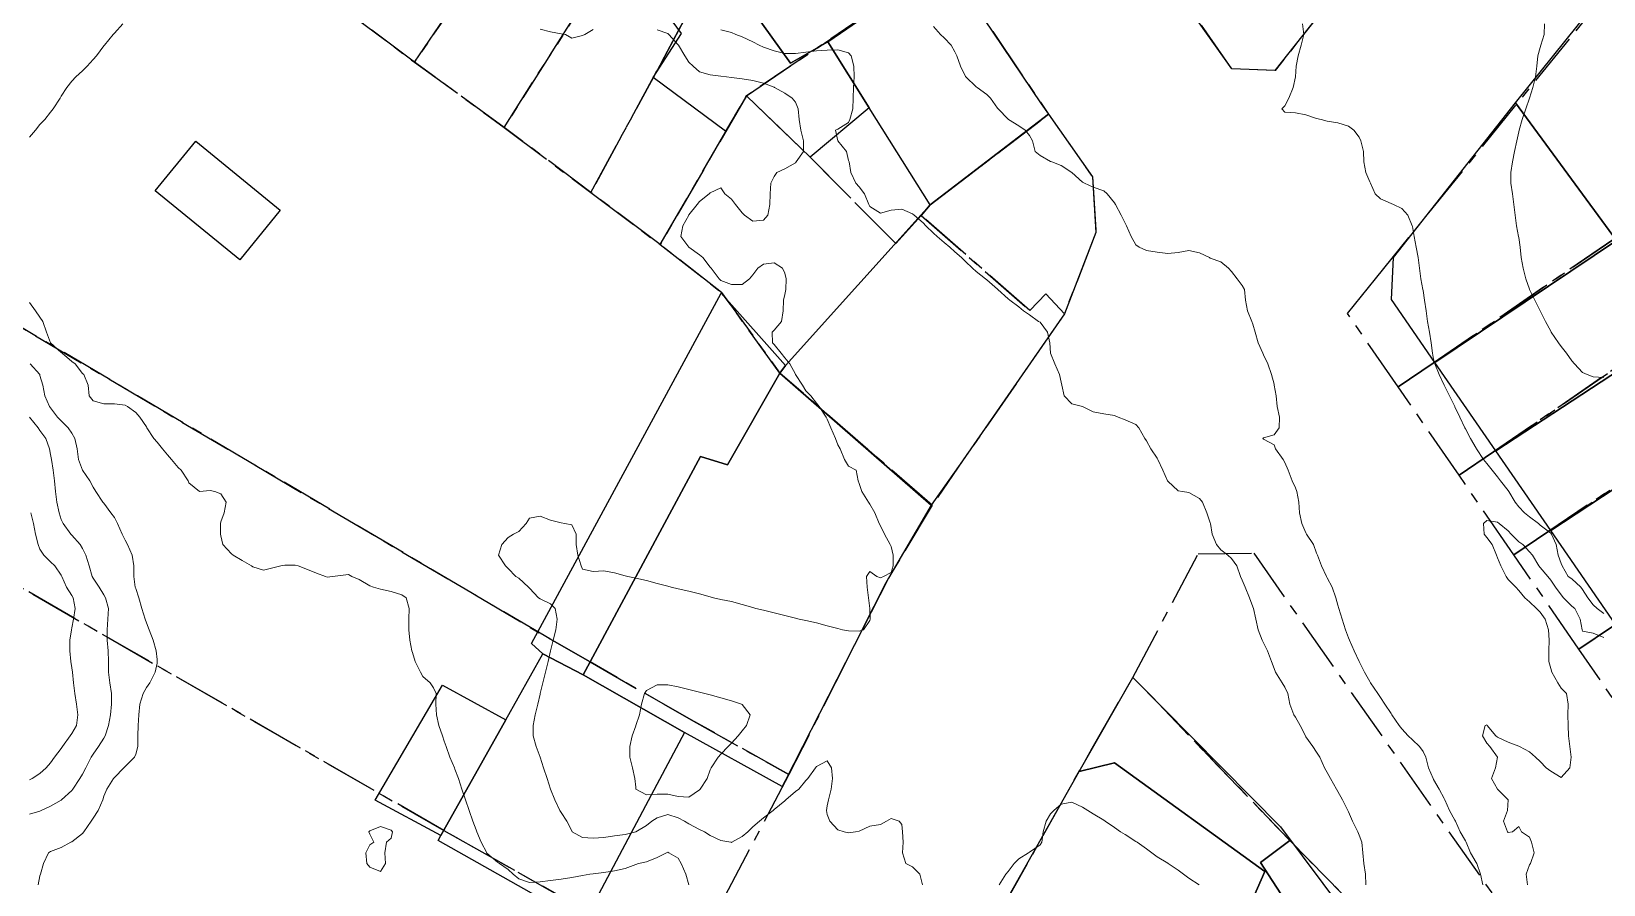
# Model space of a CAD drawing. Header units: centimetres. Extents: x 0 to 642158, y -847 to 649707.
# Drawn here: x 616480.8 to 616554.7, y 621544.8 to 621584.9 of the extents above; entities that cross this region are included whole.
import ezdxf

# ---------------------------------------------------------------- set-up
doc = ezdxf.new("R2010")
doc.units = ezdxf.units.CM
doc.header["$MEASUREMENT"] = 0
doc.linetypes.add('CENTERX2', pattern=[4, 2.5, -0.5, 0.5, -0.5])
doc.layers.add('SPW_batiments', color=7, linetype='Continuous')
doc.layers.add('SPW_parcellaire cadastral', color=7, linetype='CENTERX2', lineweight=25, true_color=0xff0542)
doc.layers.add('WAL_topographie 0.5', color=253, linetype='Continuous', lineweight=20)

msp = doc.modelspace()

# ---------------------------------------------------------------- linework, layer by layer
at = {"layer": 'SPW_batiments'}
for points in [[(616544.659, 621589.85), (616539.293, 621583.049), (616537.26, 621583.132), (616534.453, 621587.091), (616542.684, 621592.843), (616544.659, 621589.85)], [(616523.791, 621588.195), (616518.276, 621584.397), (616516.526, 621583.396), (616513.895, 621587.08), (616521.336, 621591.842), (616523.791, 621588.195)], [(616555.344, 621575.051), (616550.592, 621581.525), (616558.191, 621591.008)], [(616513.895, 621587.08), (616516.526, 621583.396), (616518.276, 621584.397), (616520.225, 621581.296), (616517.444, 621578.98), (616514.461, 621581.862), (616513.461, 621580.196), (616510.061, 621582.729), (616511.393, 621584.796), (616508.81, 621588.328)], [(616528.31, 621581.481), (616528.653, 621580.992), (616523.094, 621576.73), (616520.225, 621581.296), (616518.276, 621584.397), (616523.791, 621588.195), (616528.31, 621581.481)], [(616530.711, 621578.048), (616530.877, 621575.431), (616529.395, 621571.614), (616524.61, 621564.695), (616523.136, 621562.607), (616516.027, 621568.812), (616516.288, 621569.177), (616523.094, 621576.73), (616528.653, 621580.992), (616530.711, 621578.048)], [(616555.344, 621575.051), (616546.809, 621569.314), (616544.761, 621572.283), (616544.861, 621574.25), (616550.592, 621581.525), (616555.344, 621575.051)], [(616492.544, 621576.477), (616490.645, 621574.144), (616486.661, 621577.393), (616488.577, 621579.726), (616492.544, 621576.477)], [(616558.21, 621570.766), (616549.667, 621565.17), (616546.809, 621569.314), (616555.344, 621575.051), (616558.21, 621570.766)], [(616516.288, 621569.177), (616516.027, 621568.812), (616513.563, 621564.512), (616512.296, 621564.896), (616506.78, 621554.629), (616504.88, 621555.611), (616504.347, 621556.095), (616513.262, 621572.579), (616516.288, 621569.177)], [(616560.728, 621567.002), (616552.253, 621561.422), (616549.667, 621565.17), (616558.21, 621570.766), (616560.728, 621567.002)], [(616523.136, 621562.607), (616521.132, 621559.166), (616516.268, 621549.64), (616516.13, 621549.38), (616511.547, 621551.912), (616506.78, 621554.629), (616512.296, 621564.896), (616513.563, 621564.512), (616516.027, 621568.812), (616523.136, 621562.607)], [(616560.89, 621566.767), (616562.328, 621564.685), (616563.684, 621562.722), (616555.313, 621556.984), (616552.253, 621561.422), (616560.728, 621567.002), (616560.89, 621566.767)], [(616506.78, 621554.629), (616511.547, 621551.912), (616509.98, 621548.963), (616507.375, 621544.065), (616506.798, 621542.979), (616499.965, 621546.828), (616500.096, 621547.062), (616503.145, 621552.512), (616504.88, 621555.611), (616506.78, 621554.629)], [(616537.048, 621541.349), (616538.815, 621545.382), (616531.747, 621550.481), (616530.09, 621550.084), (616532.614, 621554.499), (616539.547, 621547.483)], [(616503.145, 621552.512), (616500.096, 621547.062), (616496.998, 621548.727), (616500.164, 621554.145), (616503.145, 621552.512)], [(616538.815, 621545.382), (616537.048, 621541.349), (616536.498, 621541.699), (616534.915, 621538.882), (616534.83, 621538.732), (616526.45, 621543.63), (616530.09, 621550.084), (616531.747, 621550.481), (616538.815, 621545.382)], [(616539.547, 621547.483), (616542.565, 621543.45)]]:
    msp.add_lwpolyline(points, dxfattribs=at)
at = {"layer": 'SPW_parcellaire cadastral'}
for points in [[(616534.509, 621587.129), (616542.659, 621592.88), (616545.243, 621594.63), (616547.041, 621595.887), (616544.101, 621599.761), (616548.532, 621602.906), (616551.293, 621604.867), (616554.335, 621602.265), (616551.822, 621599.103), (616544.66, 621589.849), (616539.294, 621583.049), (616537.259, 621583.131), (616534.509, 621587.129)], [(616516.492, 621598.929), (616506.976, 621592.57), (616503.438, 621590.105), (616498.847, 621583.452), (616495.496, 621585.952), (616499.71, 621592.777), (616504.682, 621596.217), (616513.877, 621602.698), (616516.492, 621598.929)], [(616516.492, 621598.929), (616518.998, 621595.315), (616509.603, 621588.782), (616507.426, 621587.245), (616503.061, 621580.377), (616498.847, 621583.452), (616503.438, 621590.105), (616506.976, 621592.57), (616516.492, 621598.929)], [(616478.022, 621597.79), (616481.21, 621596.074), (616484.722, 621594.141), (616488.31, 621591.399), (616491.639, 621588.864), (616495.496, 621585.952), (616498.847, 621583.452), (616503.061, 621580.377), (616507.145, 621577.311), (616510.395, 621574.861), (616513.287, 621572.611), (616516.027, 621568.812), (616523.175, 621562.609), (616521.002, 621558.954), (616516.449, 621549.934), (616511.854, 621552.512), (616507.107, 621555.234), (616505.207, 621556.316), (616467.253, 621578.71)], [(616507.145, 621577.311), (616503.061, 621580.377), (616507.426, 621587.245), (616509.603, 621588.782), (616518.998, 621595.315), (616521.336, 621591.842), (616511.66, 621585.701), (616510.468, 621583.463), (616507.145, 621577.311)], [(616510.395, 621574.861), (616507.145, 621577.311), (616510.468, 621583.463), (616511.66, 621585.701), (616521.336, 621591.842), (616523.791, 621588.195), (616514.461, 621581.862), (616510.395, 621574.861)], [(616514.461, 621581.862), (616523.791, 621588.195), (616528.652, 621580.991), (616523.094, 621576.73), (616522.661, 621576.236), (616521.466, 621574.909), (616517.444, 621578.979), (616514.461, 621581.862)], [(616545.079, 621568.175), (616542.705, 621571.624), (616544.016, 621573.247), (616554.621, 621586.373), (616555.872, 621587.923), (616560.418, 621584.402), (616564.339, 621581.402), (616559.714, 621578.219), (616555.215, 621575.124), (616546.721, 621569.279), (616545.079, 621568.175)], [(616545.079, 621568.175), (616546.721, 621569.279), (616555.215, 621575.124), (616559.714, 621578.219), (616564.339, 621581.402), (616567.627, 621583.665), (616569.54, 621580.923), (616570.542, 621579.488), (616569.18, 621578.556), (616561.74, 621573.462), (616557.944, 621570.866), (616549.557, 621565.12), (616547.944, 621564.015), (616545.079, 621568.175)], [(616529.395, 621571.613), (616523.175, 621562.609), (616516.027, 621568.812), (616513.287, 621572.611), (616510.395, 621574.861), (616514.461, 621581.862), (616517.444, 621578.979), (616521.466, 621574.909), (616522.661, 621576.236), (616527.768, 621571.761), (616528.527, 621572.545), (616529.395, 621571.613)], [(616529.395, 621571.613), (616528.527, 621572.545), (616527.768, 621571.761), (616522.661, 621576.236), (616523.094, 621576.73), (616528.652, 621580.991), (616530.711, 621578.047), (616530.878, 621575.431), (616529.395, 621571.613)], [(616550.517, 621560.278), (616547.944, 621564.015), (616549.557, 621565.12), (616557.944, 621570.866), (616561.74, 621573.462), (616569.18, 621578.556), (616570.542, 621579.488), (616572.172, 621577.152), (616573.26, 621575.594), (616571.062, 621574.114), (616564.658, 621569.801), (616560.602, 621567.07), (616552.122, 621561.359), (616550.517, 621560.278)], [(616516.449, 621549.934), (616512.036, 621541.546), (616507.381, 621544.061), (616507.055, 621543.455), (616500.229, 621547.305), (616473.972, 621562.41), (616469.822, 621572.151), (616467.253, 621578.71), (616505.207, 621556.316), (616507.107, 621555.234), (616511.854, 621552.512), (616516.449, 621549.934)], [(616553.576, 621555.834), (616550.517, 621560.278), (616552.122, 621561.359), (616560.602, 621567.07), (616564.658, 621569.801), (616571.062, 621574.114), (616573.26, 621575.594), (616575.383, 621572.551), (616576.327, 621571.198), (616574.048, 621569.659), (616567.691, 621565.362), (616563.659, 621562.643), (616555.16, 621556.903), (616553.576, 621555.834)], [(616553.576, 621555.834), (616555.16, 621556.903), (616563.659, 621562.643), (616567.691, 621565.362), (616574.048, 621569.659), (616576.327, 621571.198), (616579.602, 621566.507), (616566.913, 621557.933), (616558.386, 621552.172), (616556.843, 621551.091), (616553.576, 621555.834)], [(616504.25, 621528.228), (616497.475, 621531.995), (616496.712, 621532.425), (616475.942, 621544.239), (616474.797, 621554.683), (616473.972, 621562.41), (616500.229, 621547.305), (616507.055, 621543.455), (616507.381, 621544.061), (616512.036, 621541.546), (616504.617, 621528.028), (616504.25, 621528.228)], [(616542.134, 621542.09), (616543.362, 621543.406), (616539.993, 621546.827), (616533.501, 621553.6), (616532.614, 621554.498), (616535.686, 621560.325), (616538.292, 621560.351), (616558.205, 621531.914), (616553.933, 621528.18), (616542.134, 621542.09)], [(616526.44, 621543.576), (616530.695, 621551.172), (616532.614, 621554.498), (616533.501, 621553.6), (616539.993, 621546.827), (616538.617, 621545.803), (616539.937, 621543.753), (616538.749, 621542.681), (616537.653, 621543.705), (616536.634, 621541.891), (616538.308, 621540.328), (616539.223, 621539.515), (616536.775, 621536.834), (616534.765, 621538.711), (616526.44, 621543.576)], [(616542.134, 621542.09), (616541.673, 621542.6), (616538.308, 621540.328), (616536.634, 621541.891), (616537.653, 621543.705), (616538.749, 621542.681), (616539.937, 621543.753), (616538.617, 621545.803), (616539.993, 621546.827), (616543.362, 621543.406), (616542.134, 621542.09)]]:
    msp.add_lwpolyline(points, dxfattribs=at)
at = {"layer": 'WAL_topographie 0.5'}
for points in [[(616485.151, 621585.25), (616484.75, 621584.809), (616484.696, 621584.75), (616484.275, 621584.25), (616484.25, 621584.22), (616483.9, 621583.75), (616483.75, 621583.573), (616483.469, 621583.25), (616483.25, 621583.037), (616482.934, 621582.75), (616482.75, 621582.556), (616482.512, 621582.25), (616482.25, 621581.848), (616482.191, 621581.75), (616481.873, 621581.25), (616481.75, 621581.097), (616481.479, 621580.75), (616481.25, 621580.514), (616481.032, 621580.25), (616480.75, 621579.92)], [(616510.25, 621584.964), (616510.75, 621584.796), (616510.807, 621584.75), (616511.25, 621584.259), (616511.256, 621584.25), (616511.557, 621583.75), (616511.75, 621583.437), (616511.945, 621583.25), (616512.25, 621582.99), (616512.75, 621582.849), (616513.25, 621582.783), (616513.511, 621582.75), (616513.75, 621582.72), (616514.25, 621582.657), (616514.75, 621582.58), (616515.25, 621582.455), (616515.75, 621582.262), (616515.771, 621582.25), (616516.25, 621581.989), (616516.598, 621581.75), (616516.75, 621581.556), (616516.889, 621581.25), (616516.928, 621580.75), (616517.013, 621580.25), (616517.127, 621579.75), (616517.138, 621579.25), (616516.783, 621578.75), (616516.75, 621578.714), (616516.25, 621578.429), (616515.88, 621578.25), (616515.75, 621578.071), (616515.594, 621577.75), (616515.563, 621577.25), (616515.555, 621576.75), (616515.451, 621576.25), (616515.25, 621576.02), (616514.75, 621575.962), (616514.367, 621576.25), (616514.25, 621576.357), (616513.941, 621576.75), (616513.75, 621576.996), (616513.437, 621577.25), (616513.25, 621577.534), (616512.75, 621577.306), (616512.702, 621577.25), (616512.25, 621576.898), (616512.137, 621576.75), (616511.75, 621576.268), (616511.74, 621576.25), (616511.461, 621575.75), (616511.367, 621575.25), (616511.743, 621574.75), (616511.75, 621574.745), (616512.25, 621574.375), (616512.404, 621574.25), (616512.75, 621573.8), (616512.793, 621573.75), (616513.176, 621573.25), (616513.25, 621573.172), (616513.75, 621572.983), (616514.25, 621572.983), (616514.598, 621573.25), (616514.75, 621573.434), (616514.995, 621573.75), (616515.25, 621573.945), (616515.75, 621574), (616516.145, 621573.75), (616516.25, 621573.515), (616516.319, 621573.25), (616516.301, 621572.75), (616516.25, 621572.515), (616516.194, 621572.25), (616516.176, 621571.75), (616516.094, 621571.25), (616515.75, 621570.835), (616515.658, 621570.75), (616515.671, 621570.25), (616515.75, 621570.168), (616516.081, 621569.75), (616516.25, 621569.533), (616516.489, 621569.25), (616516.75, 621568.763), (616516.763, 621568.75), (616517.083, 621568.25), (616517.25, 621567.981), (616517.481, 621567.75), (616517.75, 621567.4), (616517.875, 621567.25), (616518.198, 621566.75), (616518.25, 621566.65), (616518.417, 621566.25), (616518.639, 621565.75), (616518.75, 621565.442), (616518.854, 621565.25), (616519.068, 621564.75), (616519.25, 621564.442), (616519.607, 621564.25), (616519.7, 621563.75), (616519.75, 621563.625), (616519.87, 621563.25), (616520.196, 621562.75), (616520.25, 621562.65), (616520.481, 621562.25), (616520.696, 621561.75), (616520.75, 621561.643), (616520.946, 621561.25), (616521.208, 621560.75), (616521.25, 621560.667), (616521.35, 621560.25), (616521.344, 621559.75), (616521.25, 621559.435), (616520.893, 621559.25), (616520.75, 621559.191), (616520.583, 621559.25), (616520.25, 621559.485), (616520.096, 621559.25), (616520.118, 621558.75), (616520.19, 621558.25), (616520.25, 621557.75), (616520.25, 621557.75), (616520.267, 621557.25), (616520.25, 621557.187), (616519.946, 621556.75), (616519.75, 621556.676), (616519.25, 621556.699), (616518.959, 621556.75), (616518.75, 621556.799), (616518.25, 621556.934), (616517.75, 621557.07), (616517.25, 621557.187), (616516.929, 621557.25), (616516.75, 621557.295), (616516.25, 621557.422), (616515.75, 621557.551), (616515.25, 621557.67), (616514.897, 621557.75), (616514.75, 621557.791), (616514.25, 621557.937), (616513.75, 621558.069), (616513.25, 621558.178), (616512.906, 621558.25), (616512.75, 621558.289), (616512.25, 621558.431), (616511.75, 621558.563), (616511.25, 621558.676), (616510.917, 621558.75), (616510.75, 621558.792), (616510.25, 621558.929), (616509.75, 621559.059), (616509.25, 621559.167), (616508.882, 621559.25), (616508.75, 621559.284), (616508.25, 621559.425), (616507.75, 621559.514), (616507.25, 621559.48), (616506.75, 621559.595), (616506.681, 621559.75), (616506.531, 621560.25), (616506.444, 621560.75), (616506.453, 621561.25), (616506.25, 621561.683), (616505.917, 621561.75), (616505.75, 621561.772), (616505.25, 621561.908), (616504.75, 621562.096), (616504.25, 621562), (616504.096, 621561.75), (616503.75, 621561.375), (616503.5, 621561.25), (616503.25, 621561.083), (616502.95, 621560.75), (616502.803, 621560.25), (616503.131, 621559.75), (616503.25, 621559.631), (616503.614, 621559.25), (616503.75, 621559.169), (616504.213, 621558.75), (616504.25, 621558.702), (616504.677, 621558.25), (616504.75, 621558.195), (616505.25, 621557.959), (616505.462, 621557.75), (616505.563, 621557.25), (616505.491, 621556.75), (616505.366, 621556.25), (616505.25, 621555.75), (616505.25, 621555.75), (616505.134, 621555.25), (616505.003, 621554.75), (616504.875, 621554.25), (616504.756, 621553.75), (616504.75, 621553.722), (616504.646, 621553.25), (616504.53, 621552.75), (616504.428, 621552.25), (616504.433, 621551.75), (616504.574, 621551.25), (616504.75, 621550.75), (616504.75, 621550.75), (616504.917, 621550.25), (616505.083, 621549.75), (616505.25, 621549.25), (616505.25, 621549.25), (616505.441, 621548.75), (616505.688, 621548.25), (616505.75, 621548.158), (616506.016, 621547.75), (616506.25, 621547.283), (616506.269, 621547.25), (616506.75, 621546.983), (616507.25, 621546.948), (616507.75, 621546.98), (616508.25, 621547.047), (616508.75, 621547.124), (616509.25, 621547.245), (616509.258, 621547.25), (616509.75, 621547.536), (616510.013, 621547.75), (616510.25, 621547.903), (616510.75, 621548.051), (616511.25, 621547.907), (616511.535, 621547.75), (616511.75, 621547.615), (616512.25, 621547.35), (616512.483, 621547.25), (616512.75, 621547.073), (616513.25, 621546.84), (616513.714, 621546.75), (616513.75, 621546.742), (616513.773, 621546.75), (616514.25, 621547.03), (616514.516, 621547.25), (616514.75, 621547.473), (616515.066, 621547.75), (616515.25, 621547.907), (616515.701, 621548.25), (616515.75, 621548.289), (616516.25, 621548.705), (616516.31, 621548.75), (616516.75, 621549.135), (616516.917, 621549.25), (616517.25, 621549.657), (616517.339, 621549.75), (616517.701, 621550.25), (616517.75, 621550.323), (616518.25, 621550.583), (616518.456, 621550.25), (616518.5, 621549.75), (616518.429, 621549.25), (616518.307, 621548.75), (616518.25, 621548.464), (616518.213, 621548.25), (616518.25, 621548.062), (616518.369, 621547.75), (616518.75, 621547.329), (616519.05, 621547.25), (616519.25, 621547.194), (616519.583, 621547.25), (616519.75, 621547.275), (616520.25, 621547.516), (616520.75, 621547.583), (616521.036, 621547.75), (616521.25, 621547.865), (616521.625, 621547.75), (616521.75, 621547.583), (616521.788, 621547.25), (616521.817, 621546.75), (616521.786, 621546.25), (616521.942, 621545.75), (616522.25, 621545.59), (616522.604, 621545.25), (616522.72, 621544.75)], [(616504.75, 621584.997), (616505.25, 621584.864), (616505.75, 621584.777), (616505.952, 621584.75), (616506.25, 621584.574), (616506.75, 621584.692), (616506.861, 621584.75), (616507.25, 621584.973)], [(616513.25, 621584.964), (616513.75, 621584.832), (616513.951, 621584.75), (616514.25, 621584.636), (616514.75, 621584.404), (616515.054, 621584.25), (616515.25, 621584.153), (616515.75, 621583.97), (616516.25, 621583.857), (616516.75, 621583.854), (616517.25, 621583.915), (616517.75, 621583.974), (616518.25, 621584.016), (616518.75, 621584.029), (616519.25, 621583.879), (616519.366, 621583.75), (616519.505, 621583.25), (616519.509, 621582.75), (616519.478, 621582.25), (616519.469, 621581.75), (616519.459, 621581.25), (616519.318, 621580.75), (616519.25, 621580.614), (616518.75, 621580.295), (616518.639, 621580.25), (616518.742, 621579.75), (616518.75, 621579.742), (616519.158, 621579.25), (616519.25, 621578.813), (616519.272, 621578.75), (616519.362, 621578.25), (616519.595, 621577.75), (616519.75, 621577.573), (616520.003, 621577.25), (616520.209, 621576.75), (616520.25, 621576.65), (616520.75, 621576.34), (616521.25, 621576.482), (616521.75, 621576.532), (616522.25, 621576.315), (616522.342, 621576.25), (616522.75, 621575.881), (616522.884, 621575.75), (616523.25, 621575.401), (616523.412, 621575.25), (616523.75, 621574.956), (616524.007, 621574.75), (616524.25, 621574.53), (616524.553, 621574.25), (616524.75, 621574.062), (616525.079, 621573.75), (616525.25, 621573.599), (616525.691, 621573.25), (616525.75, 621573.202), (616526.25, 621572.765), (616526.266, 621572.75), (616526.75, 621572.307), (616526.827, 621572.25), (616527.25, 621571.936), (616527.467, 621571.75), (616527.75, 621571.565), (616528.177, 621571.25), (616528.25, 621571.212), (616528.607, 621570.75), (616528.704, 621570.25), (616528.75, 621569.75), (616528.75, 621569.75), (616528.944, 621569.25), (616529.167, 621568.75), (616529.25, 621568.386), (616529.276, 621568.25), (616529.382, 621567.75), (616529.75, 621567.372), (616530.25, 621567.25), (616530.25, 621567.25), (616530.75, 621567), (616531.25, 621566.909), (616531.75, 621566.831), (616531.927, 621566.75), (616532.25, 621566.625), (616532.75, 621566.404), (616532.9, 621566.25), (616533.179, 621565.75), (616533.25, 621565.629), (616533.462, 621565.25), (616533.75, 621564.814), (616533.789, 621564.75), (616534.023, 621564.25), (616534.242, 621563.75), (616534.25, 621563.735), (616534.75, 621563.287), (616534.95, 621563.25), (616535.25, 621563.2), (616535.75, 621562.923), (616535.882, 621562.75), (616536.096, 621562.25), (616536.25, 621561.773), (616536.257, 621561.75), (616536.338, 621561.25), (616536.537, 621560.75), (616536.75, 621560.512), (616537.083, 621560.25), (616537.25, 621560.093), (616537.495, 621559.75), (616537.676, 621559.25), (616537.75, 621559.076), (616537.897, 621558.75), (616538.089, 621558.25), (616538.25, 621557.818), (616538.28, 621557.75), (616538.39, 621557.25), (616538.5, 621556.75), (616538.696, 621556.25), (616538.75, 621556.125), (616538.938, 621555.75), (616539.135, 621555.25), (616539.25, 621554.917), (616539.315, 621554.75), (616539.634, 621554.25), (616539.75, 621554.042), (616539.893, 621553.75), (616539.995, 621553.25), (616540.185, 621552.75), (616540.25, 621552.629), (616540.47, 621552.25), (616540.722, 621551.75), (616540.75, 621551.706), (616541.066, 621551.25), (616541.25, 621550.993), (616541.407, 621550.75), (616541.618, 621550.25), (616541.75, 621550.029), (616541.896, 621549.75), (616542.188, 621549.25), (616542.25, 621549.132), (616542.46, 621548.75), (616542.718, 621548.25), (616542.75, 621548.187), (616542.934, 621547.75), (616543.189, 621547.25), (616543.25, 621547.089), (616543.367, 621546.75), (616543.422, 621546.25), (616543.476, 621545.75), (616543.543, 621545.25), (616543.56, 621544.75)], [(616523.25, 621585.122), (616523.57, 621584.75), (616523.75, 621584.583), (616524.071, 621584.25), (616524.25, 621583.927), (616524.337, 621583.75), (616524.514, 621583.25), (616524.75, 621582.769), (616524.761, 621582.75), (616525.25, 621582.291), (616525.303, 621582.25), (616525.75, 621581.929), (616525.917, 621581.75), (616526.25, 621581.287), (616526.276, 621581.25), (616526.75, 621580.768), (616526.772, 621580.75), (616527.25, 621580.443), (616527.55, 621580.25), (616527.75, 621579.993), (616527.899, 621579.75), (616528.016, 621579.25), (616528.25, 621579.06), (616528.75, 621578.778), (616528.811, 621578.75), (616529.25, 621578.587), (616529.75, 621578.25), (616529.75, 621578.25), (616530.25, 621577.793), (616530.337, 621577.75), (616530.75, 621577.564), (616531.25, 621577.386), (616531.412, 621577.25), (616531.75, 621576.832), (616531.802, 621576.75), (616532.06, 621576.25), (616532.25, 621575.869), (616532.311, 621575.75), (616532.527, 621575.25), (616532.75, 621574.856), (616532.906, 621574.75), (616533.25, 621574.586), (616533.75, 621574.509), (616534.25, 621574.443), (616534.75, 621574.487), (616535.25, 621574.59), (616535.75, 621574.473), (616536.213, 621574.25), (616536.25, 621574.229), (616536.75, 621574.06), (616537.111, 621573.75), (616537.25, 621573.599), (616537.517, 621573.25), (616537.75, 621572.938), (616537.859, 621572.75), (616537.908, 621572.25), (616537.995, 621571.75), (616538.212, 621571.25), (616538.25, 621571.117), (616538.356, 621570.75), (616538.505, 621570.25), (616538.719, 621569.75), (616538.75, 621569.685), (616538.958, 621569.25), (616539.135, 621568.75), (616539.25, 621568.292), (616539.259, 621568.25), (616539.341, 621567.75), (616539.399, 621567.25), (616539.504, 621566.75), (616539.488, 621566.25), (616539.25, 621565.917), (616538.75, 621565.771), (616538.726, 621565.75), (616538.75, 621565.718), (616539.25, 621565.438), (616539.317, 621565.25), (616539.684, 621564.75), (616539.75, 621564.607), (616539.917, 621564.25), (616540.106, 621563.75), (616540.25, 621563.422), (616540.324, 621563.25), (616540.419, 621562.75), (616540.447, 621562.25), (616540.56, 621561.75), (616540.75, 621561.299), (616540.78, 621561.25), (616541.1, 621560.75), (616541.25, 621560.35), (616541.29, 621560.25), (616541.478, 621559.75), (616541.715, 621559.25), (616541.75, 621559.184), (616541.977, 621558.75), (616542.15, 621558.25), (616542.25, 621557.909), (616542.29, 621557.75), (616542.443, 621557.25), (616542.606, 621556.75), (616542.75, 621556.368), (616542.793, 621556.25), (616543.015, 621555.75), (616543.25, 621555.258), (616543.254, 621555.25), (616543.504, 621554.75), (616543.75, 621554.312), (616543.787, 621554.25), (616544.121, 621553.75), (616544.25, 621553.567), (616544.457, 621553.25), (616544.75, 621552.801), (616544.786, 621552.75), (616545.135, 621552.25), (616545.25, 621552.094), (616545.556, 621551.75), (616545.75, 621551.565), (616546.085, 621551.25), (616546.25, 621551.021), (616546.379, 621550.75), (616546.507, 621550.25), (616546.724, 621549.75), (616546.75, 621549.709), (616547.004, 621549.25), (616547.25, 621548.813), (616547.279, 621548.75), (616547.489, 621548.25), (616547.75, 621547.798), (616547.772, 621547.75), (616548.003, 621547.25), (616548.25, 621546.82), (616548.282, 621546.75), (616548.485, 621546.25), (616548.75, 621545.798), (616548.776, 621545.75), (616548.95, 621545.25), (616549.065, 621544.75)], [(616540.589, 621585.25), (616540.648, 621584.75), (616540.524, 621584.25), (616540.377, 621583.75), (616540.288, 621583.25), (616540.25, 621582.75), (616540.25, 621582.75), (616540.148, 621582.25), (616539.938, 621581.75), (616539.75, 621581.39), (616539.61, 621581.25), (616539.75, 621581.098), (616540.25, 621581.058), (616540.75, 621580.967), (616541.25, 621580.801), (616541.458, 621580.75), (616541.75, 621580.672), (616542.25, 621580.588), (616542.75, 621580.439), (616543, 621580.25), (616543.25, 621579.917), (616543.326, 621579.75), (616543.448, 621579.25), (616543.474, 621578.75), (616543.56, 621578.25), (616543.75, 621577.818), (616543.779, 621577.75), (616543.994, 621577.25), (616544.25, 621577.021), (616544.75, 621576.794), (616544.855, 621576.75), (616545.25, 621576.558), (616545.543, 621576.25), (616545.741, 621575.75), (616545.75, 621575.712), (616545.831, 621575.25), (616545.93, 621574.75), (616546.017, 621574.25), (616546.086, 621573.75), (616546.155, 621573.25), (616546.243, 621572.75), (616546.25, 621572.712), (616546.326, 621572.25), (616546.392, 621571.75), (616546.46, 621571.25), (616546.547, 621570.75), (616546.63, 621570.25), (616546.694, 621569.75), (616546.75, 621569.469), (616546.8, 621569.25), (616547.004, 621568.75), (616547.25, 621568.25), (616547.25, 621568.25), (616547.496, 621567.75), (616547.741, 621567.25), (616547.75, 621567.233), (616547.983, 621566.75), (616548.22, 621566.25), (616548.25, 621566.194), (616548.476, 621565.75), (616548.75, 621565.282), (616548.77, 621565.25), (616549.095, 621564.75), (616549.25, 621564.569), (616549.506, 621564.25), (616549.75, 621563.944), (616549.896, 621563.75), (616550.25, 621563.291), (616550.281, 621563.25), (616550.583, 621562.75), (616550.75, 621562.528), (616551.018, 621562.25), (616551.25, 621562.059), (616551.67, 621561.75), (616551.75, 621561.673), (616552.25, 621561.291), (616552.295, 621561.25), (616552.508, 621560.75), (616552.604, 621560.25), (616552.75, 621559.861), (616552.782, 621559.75), (616553.071, 621559.25), (616553.25, 621559.146), (616553.663, 621558.75), (616553.75, 621558.645), (616554, 621558.25), (616554.25, 621557.924), (616554.432, 621557.75), (616554.75, 621557.509)], [(616551.956, 621585.25), (616551.945, 621584.75), (616551.781, 621584.25), (616551.75, 621584.141), (616551.645, 621583.75), (616551.596, 621583.25), (616551.542, 621582.75), (616551.418, 621582.25), (616551.25, 621581.75), (616551.25, 621581.75), (616551.076, 621581.25), (616550.908, 621580.75), (616550.766, 621580.25), (616550.75, 621580.175), (616550.657, 621579.75), (616550.553, 621579.25), (616550.455, 621578.75), (616550.384, 621578.25), (616550.378, 621577.75), (616550.448, 621577.25), (616550.521, 621576.75), (616550.575, 621576.25), (616550.651, 621575.75), (616550.744, 621575.25), (616550.75, 621575.204), (616550.809, 621574.75), (616550.866, 621574.25), (616550.953, 621573.75), (616551.077, 621573.25), (616551.25, 621572.769), (616551.258, 621572.75), (616551.5, 621572.25), (616551.75, 621571.75), (616551.75, 621571.75), (616552.004, 621571.25), (616552.25, 621570.794), (616552.277, 621570.75), (616552.618, 621570.25), (616552.75, 621570.075), (616552.995, 621569.75), (616553.25, 621569.404), (616553.37, 621569.25), (616553.75, 621568.846), (616553.964, 621568.75), (616554.25, 621568.65), (616554.75, 621568.608)], [(616480.75, 621572.147), (616481.039, 621571.75), (616481.25, 621571.449), (616481.381, 621571.25), (616481.549, 621570.75), (616481.75, 621570.25), (616481.75, 621570.25), (616482.25, 621569.792), (616482.297, 621569.75), (616482.75, 621569.371), (616482.9, 621569.25), (616483.25, 621568.801), (616483.313, 621568.75), (616483.509, 621568.25), (616483.558, 621567.75), (616483.75, 621567.508), (616484.25, 621567.375), (616484.75, 621567.37), (616485.25, 621567.317), (616485.362, 621567.25), (616485.75, 621566.968), (616485.947, 621566.75), (616486.25, 621566.288), (616486.27, 621566.25), (616486.604, 621565.75), (616486.75, 621565.564), (616487.008, 621565.25), (616487.25, 621564.972), (616487.432, 621564.75), (616487.75, 621564.375), (616487.88, 621564.25), (616488.219, 621563.75), (616488.25, 621563.662), (616488.75, 621563.25), (616489.25, 621563.301), (616489.472, 621563.25), (616489.75, 621563.146), (616490.007, 621562.75), (616489.912, 621562.25), (616489.75, 621561.817), (616489.733, 621561.75), (616489.735, 621561.25), (616489.75, 621561.167), (616489.839, 621560.75), (616490.25, 621560.324), (616490.328, 621560.25), (616490.75, 621560.011), (616491.185, 621559.75), (616491.25, 621559.701), (616491.75, 621559.556), (616492.25, 621559.669), (616492.573, 621559.75), (616492.75, 621559.793), (616493.25, 621559.792), (616493.389, 621559.75), (616493.75, 621559.617), (616494.25, 621559.402), (616494.662, 621559.25), (616494.75, 621559.224), (616495, 621559.25), (616495.25, 621559.276), (616495.75, 621559.35), (616495.907, 621559.25), (616496.25, 621559.107), (616496.75, 621558.812), (616496.917, 621558.75), (616497.25, 621558.661), (616497.75, 621558.548), (616498.25, 621558.39), (616498.453, 621558.25), (616498.594, 621557.75), (616498.591, 621557.25), (616498.59, 621556.75), (616498.628, 621556.25), (616498.727, 621555.75), (616498.75, 621555.679), (616498.89, 621555.25), (616499.13, 621554.75), (616499.25, 621554.556), (616499.591, 621554.25), (616499.75, 621554.009), (616499.862, 621553.75), (616499.857, 621553.25), (616499.879, 621552.75), (616500, 621552.25), (616500.167, 621551.75), (616500.25, 621551.5), (616500.333, 621551.25), (616500.518, 621550.75), (616500.728, 621550.25), (616500.75, 621550.194), (616500.917, 621549.75), (616501.083, 621549.25), (616501.25, 621548.75), (616501.25, 621548.75), (616501.417, 621548.25), (616501.587, 621547.75), (616501.75, 621547.331), (616501.783, 621547.25), (616501.992, 621546.75), (616502.244, 621546.25), (616502.25, 621546.243), (616502.75, 621545.821), (616502.847, 621545.75), (616503.25, 621545.463), (616503.494, 621545.25), (616503.75, 621545.024), (616504.25, 621544.863), (616504.75, 621544.884), (616505.25, 621544.955), (616505.75, 621545.023), (616506.25, 621545.097), (616506.75, 621545.186), (616507.089, 621545.25), (616507.25, 621545.27), (616507.75, 621545.334), (616508.25, 621545.411), (616508.75, 621545.516), (616509.25, 621545.71), (616509.385, 621545.75), (616509.75, 621545.836), (616510.25, 621546.03), (616510.691, 621546.25), (616510.75, 621546.282), (616510.806, 621546.25), (616511.25, 621546.007), (616511.381, 621545.75), (616511.61, 621545.25), (616511.741, 621544.75)], [(616480.79, 621569.25), (616481.237, 621568.75), (616481.25, 621568.702), (616481.381, 621568.25), (616481.478, 621567.75), (616481.699, 621567.25), (616481.75, 621567.179), (616482.079, 621566.75), (616482.25, 621566.58), (616482.567, 621566.25), (616482.75, 621565.993), (616482.886, 621565.75), (616483.002, 621565.25), (616483.067, 621564.75), (616483.25, 621564.25), (616483.25, 621564.25), (616483.599, 621563.75), (616483.75, 621563.461), (616483.874, 621563.25), (616484.197, 621562.75), (616484.25, 621562.696), (616484.581, 621562.25), (616484.75, 621562.028), (616484.889, 621561.75), (616485.112, 621561.25), (616485.25, 621560.958), (616485.361, 621560.75), (616485.575, 621560.25), (616485.661, 621559.75), (616485.665, 621559.25), (616485.73, 621558.75), (616485.75, 621558.683), (616485.892, 621558.25), (616486.037, 621557.75), (616486.189, 621557.25), (616486.25, 621557.075), (616486.385, 621556.75), (616486.564, 621556.25), (616486.705, 621555.75), (616486.75, 621555.341), (616486.762, 621555.25), (616486.75, 621555.181), (616486.67, 621554.75), (616486.409, 621554.25), (616486.25, 621554.036), (616486.104, 621553.75), (616485.946, 621553.25), (616485.894, 621552.75), (616485.861, 621552.25), (616485.855, 621551.75), (616485.851, 621551.25), (616485.75, 621550.891), (616485.697, 621550.75), (616485.25, 621550.315), (616485.196, 621550.25), (616484.75, 621549.804), (616484.71, 621549.75), (616484.386, 621549.25), (616484.25, 621548.914), (616484.197, 621548.75), (616483.982, 621548.25), (616483.75, 621547.878), (616483.66, 621547.75), (616483.312, 621547.25), (616483.25, 621547.16), (616482.75, 621546.773), (616482.699, 621546.75), (616482.25, 621546.503), (616481.75, 621546.313), (616481.651, 621546.25), (616481.415, 621545.75), (616481.268, 621545.25), (616481.25, 621545.167), (616481.169, 621544.75)], [(616480.756, 621566.75), (616481.16, 621566.25), (616481.25, 621566.123), (616481.523, 621565.75), (616481.704, 621565.25), (616481.75, 621564.991), (616481.792, 621564.75), (616481.87, 621564.25), (616481.936, 621563.75), (616481.979, 621563.25), (616482.036, 621562.75), (616482.148, 621562.25), (616482.25, 621561.941), (616482.335, 621561.75), (616482.697, 621561.25), (616482.75, 621561.195), (616483.144, 621560.75), (616483.25, 621560.571), (616483.412, 621560.25), (616483.554, 621559.75), (616483.706, 621559.25), (616483.75, 621559.175), (616484.025, 621558.75), (616484.25, 621558.385), (616484.336, 621558.25), (616484.467, 621557.75), (616484.446, 621557.25), (616484.404, 621556.75), (616484.407, 621556.25), (616484.449, 621555.75), (616484.465, 621555.25), (616484.464, 621554.75), (616484.538, 621554.25), (616484.611, 621553.75), (616484.612, 621553.25), (616484.565, 621552.75), (616484.476, 621552.25), (616484.309, 621551.75), (616484.25, 621551.648), (616483.995, 621551.25), (616483.75, 621550.901), (616483.654, 621550.75), (616483.398, 621550.25), (616483.25, 621549.962), (616483.125, 621549.75), (616482.795, 621549.25), (616482.75, 621549.192), (616482.264, 621548.75), (616482.25, 621548.739), (616481.75, 621548.446), (616481.31, 621548.25), (616481.25, 621548.221), (616480.75, 621548.071)], [(616480.814, 621562.25), (616480.938, 621561.75), (616481.044, 621561.25), (616481.159, 621560.75), (616481.25, 621560.533), (616481.428, 621560.25), (616481.75, 621559.938), (616481.952, 621559.75), (616482.25, 621559.313), (616482.279, 621559.25), (616482.491, 621558.75), (616482.75, 621558.361), (616482.816, 621558.25), (616482.905, 621557.75), (616482.821, 621557.25), (616482.75, 621556.838), (616482.729, 621556.75), (616482.645, 621556.25), (616482.646, 621555.75), (616482.706, 621555.25), (616482.75, 621554.956), (616482.777, 621554.75), (616482.826, 621554.25), (616482.887, 621553.75), (616482.96, 621553.25), (616483.022, 621552.75), (616482.965, 621552.25), (616482.75, 621551.865), (616482.675, 621551.75), (616482.303, 621551.25), (616482.25, 621551.164), (616481.938, 621550.75), (616481.75, 621550.494), (616481.54, 621550.25), (616481.25, 621549.98), (616480.876, 621549.75), (616480.75, 621549.695)], [(616554.75, 621556.39), (616554.25, 621556.583), (616553.75, 621556.687), (616553.735, 621556.75), (616553.632, 621557.25), (616553.382, 621557.75), (616553.25, 621557.85), (616552.85, 621558.25), (616552.75, 621558.389), (616552.479, 621558.75), (616552.25, 621559.073), (616552.113, 621559.25), (616551.75, 621559.671), (616551.696, 621559.75), (616551.4, 621560.25), (616551.25, 621560.417), (616550.934, 621560.75), (616550.75, 621560.89), (616550.39, 621561.25), (616550.25, 621561.396), (616549.825, 621561.75), (616549.75, 621561.808), (616549.25, 621561.89), (616549.091, 621561.75), (616549.13, 621561.25), (616549.25, 621561.093), (616549.505, 621560.75), (616549.71, 621560.25), (616549.75, 621560.135), (616549.904, 621559.75), (616550.155, 621559.25), (616550.25, 621559.11), (616550.61, 621558.75), (616550.75, 621558.591), (616551.033, 621558.25), (616551.25, 621558.061), (616551.578, 621557.75), (616551.75, 621557.568), (616551.993, 621557.25), (616552.153, 621556.75), (616552.183, 621556.25), (616552.157, 621555.75), (616552.168, 621555.25), (616552.25, 621554.929), (616552.308, 621554.75), (616552.587, 621554.25), (616552.75, 621554), (616552.991, 621553.75), (616553.079, 621553.25), (616553.062, 621552.75), (616553.068, 621552.25), (616553.083, 621551.75), (616553.157, 621551.25), (616553.214, 621550.75), (616553.155, 621550.25), (616552.75, 621549.803), (616552.25, 621550.093), (616552.03, 621550.25), (616551.75, 621550.554), (616551.536, 621550.75), (616551.25, 621551.011), (616550.792, 621551.25), (616550.75, 621551.269), (616550.25, 621551.462), (616549.75, 621551.694), (616549.679, 621551.75), (616549.268, 621552.25), (616549.25, 621552.276), (616549.167, 621552.25), (616549.05, 621551.75), (616549.25, 621551.417), (616549.387, 621551.25), (616549.75, 621550.75), (616549.75, 621550.75), (616549.75, 621550.75), (616549.662, 621550.25), (616549.472, 621549.75), (616549.75, 621549.25), (616549.75, 621549.25), (616550.25, 621548.75), (616550.25, 621548.75), (616550.25, 621548.749), (616550.224, 621548.25), (616550.039, 621547.75), (616550.217, 621547.25), (616550.25, 621547.214), (616550.45, 621547.25), (616550.75, 621547.5), (616550.875, 621547.25), (616551.25, 621546.985), (616551.35, 621546.75), (616551.478, 621546.25), (616551.299, 621545.75), (616551.25, 621545.685), (616551.093, 621545.25), (616551.166, 621544.75)], [(616512.25, 621549.218), (616512.279, 621549.25), (616512.599, 621549.75), (616512.75, 621550.155), (616512.789, 621550.25), (616513.124, 621550.75), (616513.25, 621550.89), (616513.6, 621551.25), (616513.75, 621551.417), (616514.07, 621551.75), (616514.25, 621551.993), (616514.457, 621552.25), (616514.623, 621552.75), (616514.25, 621553.231), (616514.215, 621553.25), (616513.75, 621553.405), (616513.25, 621553.545), (616512.75, 621553.681), (616512.489, 621553.75), (616512.25, 621553.813), (616511.75, 621553.936), (616511.25, 621554.055), (616510.75, 621554.154), (616510.25, 621554.162), (616509.75, 621553.883), (616509.668, 621553.75), (616509.527, 621553.25), (616509.423, 621552.75), (616509.257, 621552.25), (616509.25, 621552.232), (616509.083, 621551.75), (616508.97, 621551.25), (616508.972, 621550.75), (616509.097, 621550.25), (616509.209, 621549.75), (616509.25, 621549.341), (616509.261, 621549.25), (616509.75, 621548.988), (616510.25, 621549.018), (616510.75, 621549.012), (616511.25, 621548.912), (616511.75, 621548.877), (616512.25, 621549.218)], [(616526.324, 621544.75), (616526.64, 621545.25), (616526.75, 621545.379), (616527.027, 621545.75), (616527.25, 621545.978), (616527.713, 621546.25), (616527.75, 621546.287), (616528.25, 621546.631), (616528.331, 621546.75), (616528.401, 621547.25), (616528.532, 621547.75), (616528.75, 621548.083), (616528.893, 621548.25), (616529.25, 621548.544), (616529.75, 621548.638), (616530.25, 621548.399), (616530.489, 621548.25), (616530.75, 621548.092), (616531.25, 621547.791), (616531.315, 621547.75), (616531.75, 621547.447), (616532.032, 621547.25), (616532.25, 621547.111), (616532.75, 621546.793), (616532.815, 621546.75), (616533.25, 621546.438), (616533.5, 621546.25), (616533.75, 621546.074), (616534.25, 621545.765), (616534.274, 621545.75), (616534.75, 621545.438), (616535, 621545.25), (616535.25, 621545.062), (616535.726, 621544.75)], [(616497.25, 621545.369), (616497.493, 621545.75), (616497.458, 621546.25), (616497.528, 621546.75), (616497.75, 621546.95), (616497.815, 621547.25), (616497.75, 621547.323), (616497.25, 621547.5), (616496.75, 621547.296), (616496.704, 621547.25), (616496.75, 621547.125), (616496.938, 621546.75), (616496.75, 621546.635), (616496.558, 621546.25), (616496.607, 621545.75), (616496.75, 621545.588), (616497.25, 621545.369)]]:
    msp.add_lwpolyline(points, dxfattribs=at)

doc.saveas('drawing.dxf')
